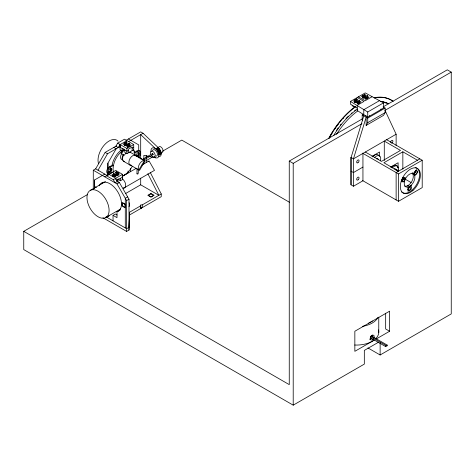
<?xml version="1.0" encoding="UTF-8"?>
<svg xmlns="http://www.w3.org/2000/svg" width="475" height="475" viewBox="0 0 475 475"><rect width="100%" height="100%" fill="white"/><g stroke="black" fill="none" stroke-linecap="round" stroke-linejoin="round"><path stroke-width="0.71" d="M93.284 189.46L93.284 170.21L95.653 168.845L105.135 152.416L116.369 145.932M104.743 174.088L94.472 180.019L94.472 186.408L96.366 187.5M107.896 175.334L107.902 173.179M107.902 168.874L107.914 163.133L116.197 148.77L113.828 147.398M107.902 169.07L107.902 163.139M119.973 210.235L116.992 211.696L116.992 217.657L113.038 215.377L113.038 220.851M125.287 227.923L125.287 198.271L127.656 196.899M93.284 170.21L116.992 183.896L126.629 200.592L126.629 231.438L128.998 230.066L129.633 212.183L140.695 205.794M126.92 153.662L126.92 148.461L133.718 144.542L133.718 149.744L126.92 153.662L124.8 152.439L124.8 149.975M128.054 170.958L128.054 172.947L124.664 174.901M116.82 181.058L119.362 182.531L128.998 199.227L128.998 230.066M138.718 154.927L138.718 152.006M146.229 162.444L146.229 155.39M129.633 212.183L128.998 227.329L126.629 228.701L106.026 216.802M138.1 169.64C138.273 170.329 138.789 175.578 137.002 173.773M112.545 165.288L113.412 165.46L113.044 169.225L113.507 172.253M370.743 336.555L371.022 336.074M371.468 336.484L371.224 335.956M362.942 153.395L362.942 180.767L353.459 186.242L351.09 184.876L351.09 157.504L363.779 115.829M402.402 181.011L403.459 178.291M373.748 338.04L373.878 337.713A2.785 1.389 -65.9 0 0 373.878 335.433C372.572 334.311 370.993 336.3 370.464 337.416A2.767 1.787 -53.3 0 0 370.464 339.696L371.747 340.112L373.219 339.002M98.022 170.21L107.504 153.787L120.65 146.199M133.718 144.542L124.462 139.199L117.669 143.123L115.882 146.217L118.251 147.583L120.038 144.489L120.038 149.69L122.229 150.955L123.809 150.041L123.809 148.812M144.447 160.603L138.854 169.913A5.587 3.224 -60 0 1 139.484 164.047A5.587 3.224 -60 0 1 144.252 160.568L134.965 155.129L144.994 160.948L139.555 170.371L129.503 164.593M366.148 125.406L367.733 122.669L367.733 118.109L385.118 108.068L385.118 112.634L383.533 115.372L366.148 125.406L366.148 117.194L353.459 158.87L353.459 186.242M414.479 173.428L415.845 171.724M148.479 161.245L148.343 161.399A5.587 3.224 60 0 0 148.117 161.803M143.118 160.336L153.182 154.5L152.843 153.621L152.499 154.108M125.905 140.428L140.695 131.89L143.064 133.255L158.899 148.265L160.71 151.198L161.239 153.787A5.587 3.224 60 0 1 158.899 156.602M126.95 140.636L120.157 144.56L120.157 147.298M124.503 144.97L124.818 142.868L124.937 145.493M126.083 142.138L126.516 142.025L126.516 145.219C125.578 145.973 125.578 141.936 126.516 142.025M124.503 143.052L124.937 142.939M128.274 141.793L143.064 133.255M124.361 144.958L126.16 143.919L130.102 146.193M124.937 144.946L126.16 144.24L129.55 146.193M125.133 145.516L126.16 144.923L129.123 146.632M126.083 145.332L126.397 145.154L126.397 141.96M127.306 147.226L127.621 144.489L127.621 147.042M128.885 146.312L129.206 143.575L129.325 146.199M127.306 144.673L127.739 144.56L127.739 147.113M128.885 143.759L129.325 143.646M128.499 150.29L126.92 151.198L120.038 147.226M132.133 148.188L133.718 147.28M107.873 173.512A3.913 2.256 -60 0 1 106.893 170.353A3.913 2.256 -60 0 1 109.755 166.654L112.623 165.009M113.436 171.784L110.722 173.333A3.913 2.256 -60 0 1 107.51 172.14A3.913 2.256 -60 0 1 110.544 167.105L113.412 165.46L114.356 162.034A15.645 9.031 -60 0 1 122.039 151.097M108.532 172.354L111.061 170.893M136.824 156.02L138.088 155.295M104.702 176.801L115.74 170.43L122.538 174.355L122.538 179.556L120.418 180.779L117.622 179.17M113.323 176.023L113.442 173.399L113.757 176.136M116.132 171.849L116.565 171.962L116.446 175.227L116.132 175.043L116.132 171.849L116.565 171.962M158.11 147.517L155.741 148.889A5.587 3.224 60 0 0 151.056 151.59M113.323 173.47L113.757 173.583M140.695 158.982L140.695 134.627L156.138 149.239L158.513 147.873M156.138 149.239L156.524 149.637L158.899 148.265M114.903 176.296L115.021 174.313L115.336 176.409M117.711 175.317L117.83 172.692L118.144 174.794M156.524 149.637L156.893 150.064L159.268 148.693M112.545 176.017L116.482 173.743L118.287 174.782M114.903 174.378L115.336 174.497M117.711 172.763L118.144 172.876M156.893 150.064L157.243 150.522L159.612 149.156M113.097 176.017L116.482 174.064L118.323 175.121M142.559 159.368L152.558 153.591M157.243 150.522L157.563 151.008L159.933 149.643M113.519 176.457L116.482 174.747L117.509 175.34M90.452 190.285L105.468 181.616M143.854 160.989L143.854 155.349L156.138 157.92A5.587 3.224 60 0 0 158.87 155.153L157.854 151.519L160.223 150.148M158.116 152.036L160.485 150.67M158.341 152.57L160.71 151.198M158.531 153.104L160.9 151.733M378.237 342.386L364.325 350.413L364.325 364.105L293.212 405.163L23.75 249.589L23.75 231.343L87.353 194.625M145.813 160.871L152.237 157.16M162.515 151.228L181.788 140.101L289.53 202.303M106.489 175.774L113.282 179.698L122.538 174.355M158.68 153.633L161.049 152.267M158.787 154.155L161.156 152.79M158.846 154.666L161.221 153.3M158.87 155.153L161.239 153.787M122.212 176.433L136.349 168.275M142.019 164.997L149.049 160.942L154.488 170.365L123.898 188.023M116.387 180.643L122.538 177.092M116.992 183.896L119.362 182.531M125.412 193.634L140.695 184.811L158.87 195.302L147.862 173.761M126.629 200.592L128.998 199.227M105.616 217.645A15.645 9.031 60 0 0 101.217 193.574A15.645 9.031 60 0 0 87.263 200.682A15.645 9.031 60 0 0 105.616 217.645L120.626 208.976M106.715 217.2L109.09 215.834M113.038 215.377L115.407 214.011L117.105 214.985M129.633 214.92L140.695 208.537L140.695 204.885L142.274 204.885L161.239 193.937L150.231 172.395M141.295 208.187L141.687 207.961L141.687 208.418L140.404 207.676M140.695 207.623L142.274 207.623L161.239 196.674L161.239 193.937M357.224 108.068L350.455 104.168L350.455 101.43L365.233 92.898L383.533 102.867L383.533 108.068L367.733 117.194L357.224 110.532L357.224 105.331L364.016 101.407L357.253 97.506M354.849 102.505L355.169 99.768L355.282 102.392M356.511 102.452L356.428 99.038L356.749 98.853L356.867 102.119L356.428 102.232L356.867 102.119M362.829 97.897L363.149 95.16L363.268 97.785M364.414 94.43L364.848 94.317L364.848 97.512C363.903 98.26 363.903 94.222 364.848 94.317M354.849 99.952L355.282 99.833M356.428 99.038L356.867 98.925M362.829 95.344L363.268 95.226M364.491 94.656L361.487 96.389L365.993 98.99L368.998 97.256L364.491 94.656L364.491 96.211L367.87 98.159M354.706 101.858L356.511 100.819L359.89 102.766M362.692 97.25L364.491 96.211M355.282 101.84L356.511 101.133L359.332 102.766M363.268 97.232L364.491 96.526L367.312 98.159M355.484 102.416L356.511 101.822L358.88 103.188M362.947 98.099L364.491 97.215L366.86 98.58M364.414 97.624L364.848 97.512M358.091 104.007L357.972 101.389L357.657 103.485M359.237 103.212L359.551 100.474L359.67 103.099M365.637 98.877L365.952 96.781L366.071 98.764M367.217 98.604L367.531 95.867L367.65 98.491M358.091 101.454L357.776 103.556M359.237 100.658L359.67 100.546M365.637 96.959L366.071 96.847M367.217 96.051L367.65 95.932M371.996 96.799L365.204 100.724L358.441 96.823M379.584 100.587L363.779 109.713L363.779 114.914M362.651 120.781L362.199 119.474L362.199 114.914L363.44 114.196M350.455 101.43L367.733 111.993L383.533 102.867M23.75 231.343L289.257 384.631L289.257 161.084L362.496 118.798M383.052 106.928L447.302 69.837L451.25 72.117L451.25 313.916L380.131 354.979L367.929 347.932M289.257 161.084L293.212 163.364L361.95 123.672M385.077 110.325L451.25 72.117M367.733 122.669L385.118 112.634M385.071 110.461L396.132 134.235L353.459 158.87L351.09 157.504M371.949 156.406L379.537 152.024L379.537 156.406M362.942 167.081L353.459 172.556L351.09 171.19M417.466 160.241L402.848 151.798L383.883 162.747L398.501 171.19M390.521 167.129L398.109 162.747L398.109 167.859M419.835 158.87L396.132 172.556L396.132 199.928M362.478 153.128L398.501 173.927L422.21 160.241L422.21 187.613L398.501 201.299L362.478 180.5M407.669 185.968L408.933 185.238M374.442 340.017L354.843 351.328L354.843 331.253L389.613 311.178L389.613 331.253L376.337 338.918M133.98 152.671L136.693 151.121A3.913 2.256 -60 0 1 139.662 151.246M134.769 153.128L137.483 151.578A3.913 2.256 -60 0 1 140.659 152.38A3.913 2.256 -60 0 1 138.379 157.368M153.122 154.559L152.736 154.458M109.755 166.654L110.586 167.099M123.714 188.082L124.147 187.999A5.575 3.218 60 0 0 125.548 184.009A5.575 3.218 60 0 0 122.253 178.772M116.992 211.696L117.604 211.607A16.429 9.482 60 0 0 116.618 190.095A16.429 9.482 60 0 0 99.156 185.778M134.769 155.093L135.197 155.177M387.208 345.093C385.593 345.58 387.594 346.738 387.208 345.093L371.402 335.973M386.258 345.646C384.643 346.127 386.65 347.284 386.258 345.646L370.452 336.52M383.272 107.006L385.118 108.068M357.521 101.032L359.361 102.095M352.04 105.717L354.16 106.94M362.199 114.914L367.733 118.109M386.181 139.442L422.21 160.241M365.311 152.024L381.514 161.381L400.478 150.433L384.281 141.075L384.281 160.58M404.753 178.903L411.113 182.572M128.446 138.961L138.718 144.893L138.718 150.765M127.217 144.162L128.446 144.875M136.693 151.121L137.483 151.578M117.669 143.123L126.92 148.461M129.901 152.059L135.589 155.343M123.678 161.375L130.002 165.021M105.135 152.416L107.504 153.787M389.613 331.253L385.664 328.973L385.664 313.203M116.565 175.156L116.25 174.972L116.25 171.778M108.977 174.337L115.775 178.256L115.775 179.627M95.653 168.845L107.285 175.554M370.53 337.85L385.7 346.613M140.404 207.219L141.687 207.961M125.287 204.197L122.128 202.374L122.128 206.025L125.287 207.848M102.903 217.74L126.629 231.438M129.372 164.439L129.657 164.772M412.377 172.876L413.565 174.562M157.563 151.008L157.854 151.519M115.657 178.327L117.444 181.42L115.069 182.792L113.282 179.698M133.398 149.524A16.429 9.482 -60 0 1 134.674 152.653L135.06 155.046M402.848 151.798L402.848 169.136M398.501 173.927L398.501 201.299M398.109 170.05L398.109 171.505M396.132 134.235L396.132 145.76M380.131 342.73L380.131 354.979M378.771 317.163L378.771 332.494M367.733 111.993L367.733 117.194M367.531 95.867L367.531 98.42M367.335 96.116L367.335 98.669M365.952 96.781L365.952 99.334M365.756 97.031L365.756 98.948M364.729 94.246L364.729 97.44M364.533 94.495L364.533 97.69M364.491 96.526L364.491 97.844M363.149 95.16L363.149 98.355M362.947 95.41L362.947 97.327M359.551 100.474L359.551 103.028M359.355 100.724L359.355 102.642M357.972 101.389L357.972 103.942M356.749 98.853L356.749 102.048M356.547 99.103L356.547 102.297M355.169 99.768L355.169 102.321M354.968 100.017L354.968 102.57M350.93 157.409L350.93 184.787M293.212 163.364L293.212 405.163M143.854 162.402L143.854 163.816M142.274 204.885L142.274 207.623M140.695 178.167L140.695 184.811M138.718 152.237L138.718 154.44M138.718 156.364L138.718 157.795M136.984 168.233L136.984 173.856M132.133 150.652L132.133 147.007L128.499 149.102L128.499 152.754M130.423 168.352L130.423 171.665M129.206 143.575L129.206 146.134M129.004 143.83L129.004 145.742M127.425 144.738L127.425 147.298M126.202 142.209L126.16 145.552M124.818 142.868L124.818 145.427M124.622 143.123L124.622 145.035M122.229 148.491L122.229 150.955M120.418 178.315L120.418 180.779M118.833 178.636L118.833 179.865M118.026 172.942L118.026 174.859M117.83 172.692L117.83 175.245M117.847 179.799L117.847 182.263M116.446 172.033L116.446 175.227M115.217 174.562L115.217 176.48M115.021 174.313L115.021 176.231M113.638 173.648L113.638 176.207M113.442 173.399L113.442 175.952M111.061 168.708L111.061 170.163M107.902 173.434L107.902 175.59M94.472 180.019L94.472 188.599M150.795 196.882A2.013 1.164 0 0 1 151.145 196.882M333.682 135.512A55.878 32.258 -60 0 1 357.372 109.191M380.552 101.466A55.878 32.258 -60 0 1 388.651 103.77M336.496 134.383A55.878 32.258 -60 0 1 357.693 110.996M383.23 102.487A55.878 32.258 -60 0 1 388.36 103.799M336.549 130.292A55.878 32.258 -60 0 1 337.22 129.313M337.559 128.826A55.878 32.258 -60 0 1 338.247 127.864M340.367 125.044A55.878 32.258 -60 0 1 341.098 124.129M346.026 118.501A55.878 32.258 -60 0 1 347.207 117.295M347.605 116.897A55.878 32.258 -60 0 1 348.401 116.12M351.239 113.531A55.878 32.258 -60 0 1 352.058 112.83M354.546 110.835A55.878 32.258 -60 0 1 355.799 109.903M382.405 101.549A55.878 32.258 -60 0 1 383.456 101.763M385.486 102.339A55.878 32.258 -60 0 1 386.46 102.707M329.626 137.305A55.878 32.258 -60 0 1 332.31 132.656M334.24 129.645A55.878 32.258 -60 0 1 335.926 127.205M336.27 126.724A55.878 32.258 -60 0 1 336.971 125.768M337.678 124.83A55.878 32.258 -60 0 1 338.396 123.904M342.885 118.607A55.878 32.258 -60 0 1 343.657 117.776M374.353 97.939A60.349 34.841 -60 0 1 393.175 101.347M329.157 138.308A60.349 34.841 -60 0 1 355.817 106.62M374.039 97.755A60.349 34.841 -60 0 1 392.861 101.169M328.843 138.124A60.349 34.841 -60 0 1 355.062 106.756M372.382 320.987A20.116 11.614 0 0 1 368.671 323.131M378.427 329.893A22.349 12.902 0 0 1 375.689 338.711M373.748 340.32A22.349 12.902 0 0 1 354.73 345.034M377.916 317.466A22.349 12.902 0 0 1 362.573 326.325M372.507 335.012A2.797 1.573 -61.2 0 1 372.317 336.858M371.61 338.123A2.797 1.573 -61.2 0 1 369.687 339.287M381.164 108.983A2.232 1.288 0 0 1 380.701 109.191M369.669 115.562A2.232 1.288 0 0 1 369.312 115.829M366.148 115.829A2.232 1.288 0 0 1 365.798 115.562M395.687 170.074A2.797 1.615 -60 0 1 397.712 171.137M396.827 170.377A2.232 1.288 -60 0 1 397.088 170.602M376.331 158.899A2.797 1.615 -60 0 1 378.272 159.416M374.448 157.771A6.145 3.551 -60 0 1 379.377 155.788A6.145 3.551 -60 0 1 380.356 160.865M394.108 169.165A2.797 1.615 -60 0 1 396.049 169.682M392.225 168.037A6.145 3.551 -60 0 1 397.153 166.054A6.145 3.551 -60 0 1 398.139 171.131M372.673 156.881A6.371 3.675 -60 0 1 378.955 155.848M391.24 167.598A6.371 3.675 -60 0 1 397.676 166.963M397.783 167.396A6.371 3.675 -60 0 1 397.848 167.865M390.545 142.447A1.674 0.968 -60 0 1 391.81 140.452A1.674 0.968 -60 0 1 392.908 141.283A1.674 0.968 -60 0 1 391.637 143.278M415.542 170.644A2.013 1.164 -60 0 1 413.897 173.5M413.054 173.422A2.013 1.164 -60 0 1 412.805 173.072M403.228 177.757A2.013 1.164 -60 0 1 401.577 180.607M416.658 168.019A14.191 8.194 -60 0 1 416.183 185.203A14.191 8.194 -60 0 1 401.601 191.965M415.138 167.455A14.191 8.194 -60 0 1 416.183 167.782M412.068 173.084A7.541 4.352 -60 0 1 411.754 181.575A7.541 4.352 -60 0 1 404.558 186.099M403.15 179.586A7.541 4.352 -60 0 1 403.613 178.392M409.385 186.521A2.013 1.164 -60 0 1 407.74 189.371M407.983 185.968A2.013 1.164 -60 0 1 408.233 185.85M150.807 154.185A3.277 1.894 60 0 1 152.493 151.228A3.277 1.894 60 0 1 155.111 155.913A3.277 1.894 60 0 1 151.638 155.663M158.519 147.476A3.277 1.894 60 0 1 162.195 148.265A3.277 1.894 60 0 1 161.856 152.505M126.083 153.081A5.587 3.224 -60 0 0 124.313 155.283L120.888 153.306A11.174 6.454 -60 0 1 124.028 149.269M121.517 153.674A11.174 6.454 -60 0 1 124.664 149.631M129.895 152.279A5.587 3.224 -60 0 1 130.12 152.683M124.498 161.625A5.587 3.224 -60 0 1 123.678 154.921M131.456 165.247A5.587 3.224 -60 0 1 130.002 158.573A5.587 3.224 -60 0 1 136.509 156.495M138.457 152.243A2.232 1.288 -60 0 1 138.178 154.791A2.232 1.288 -60 0 1 136.093 155.99M98.491 163.584A15.645 9.031 -60 0 1 104.221 145.124A15.645 9.031 -60 0 1 118.097 141.17M110.936 168.435A2.232 1.288 -60 0 1 110.455 170.863A2.232 1.288 -60 0 1 108.532 171.992M123.168 160.425A5.029 2.903 -60 0 1 123.168 154.618M122.324 159.737A5.029 2.903 -60 0 1 121.588 153.704M133.511 150.302A15.645 9.031 -60 0 1 134.698 152.659M132.157 166.559A15.645 9.031 -60 0 1 122.128 176.166M123.91 188.041A5.575 3.218 60 0 1 123.251 188.064M129.123 202.718A3.913 2.256 60 0 1 129.016 206.548M101.822 183.825A16.429 9.482 60 0 1 102.944 182.352M94.626 188.326A2.013 1.164 60 0 1 95.802 187.382M152.475 150.712A3.574 2.066 60 0 1 156.708 151.84A3.574 2.066 60 0 1 155.574 156.073M155.741 157.813A5.587 3.224 60 0 1 154.096 156.863M112.118 164.873A16.429 9.482 -60 0 1 121.167 150.053M110.717 168.453A2.013 1.164 -60 0 1 110.396 170.715A2.013 1.164 -60 0 1 108.567 171.766M138.053 152.232A2.013 1.164 -60 0 1 138.148 154.595A2.013 1.164 -60 0 1 136.052 155.699M402.83 177.602L401.244 181.676L403.982 181.919L405.567 177.846L402.83 177.602M416.302 169.824L413.565 173.227L415.144 175.477L417.881 172.075L416.302 169.824M126.16 142.369L123.162 144.103L127.662 146.704L130.667 144.97L126.16 142.369M116.482 172.193L111.981 174.794L114.986 176.522L119.486 173.927L116.482 172.193M150.967 193.479L147.808 195.302L150.967 197.131L154.132 195.302L150.967 193.479M356.511 99.263L353.507 100.997L358.013 103.597L361.012 101.864L356.511 99.263M411.142 185.784L407.983 187.613L407.983 191.265L411.142 189.436L411.142 185.784M358.091 179.829A1.674 0.968 -60 0 0 358.762 177.199A1.674 0.968 -60 0 0 356.749 178.808A1.674 0.968 -60 0 0 358.091 179.829M357.954 162.729A1.674 0.968 -60 0 0 358.845 160.081A1.674 0.968 -60 0 0 356.796 161.435A1.674 0.968 -60 0 0 357.954 162.729M415.969 174.123A2.013 1.164 -60 0 0 416.812 170.964A2.013 1.164 -60 0 0 414.39 172.858A2.013 1.164 -60 0 0 415.969 174.123M403.655 181.236A2.013 1.164 -60 0 0 404.498 178.078A2.013 1.164 -60 0 0 402.07 179.972A2.013 1.164 -60 0 0 403.655 181.236M410.946 185.464A7.541 4.352 -60 0 0 413.339 173.779A7.541 4.352 -60 0 0 404.415 181.693A7.541 4.352 -60 0 0 410.946 185.464M412.953 190.463A14.191 8.194 -60 0 0 417.454 168.477A14.191 8.194 -60 0 0 400.662 183.368A14.191 8.194 -60 0 0 412.953 190.463M409.812 190A2.013 1.164 -60 0 0 410.655 186.841A2.013 1.164 -60 0 0 408.227 188.735A2.013 1.164 -60 0 0 409.812 190M138.029 156.233A2.232 1.288 -60 0 0 139.246 152.701A2.232 1.288 -60 0 0 136.515 154.482A2.232 1.288 -60 0 0 138.029 156.233M110.491 172.122A2.232 1.288 -60 0 0 111.518 168.595A2.232 1.288 -60 0 0 108.811 170.596A2.232 1.288 -60 0 0 110.491 172.122M149.815 196.252A2.013 1.164 0 0 0 152.974 195.403A2.013 1.164 0 0 0 150.118 194.251A2.013 1.164 0 0 0 149.815 196.252M122.307 204.588A2.013 1.164 60 0 0 124.622 206.898A2.013 1.164 60 0 0 124.195 203.852A2.013 1.164 60 0 0 122.307 204.588"/></g></svg>
